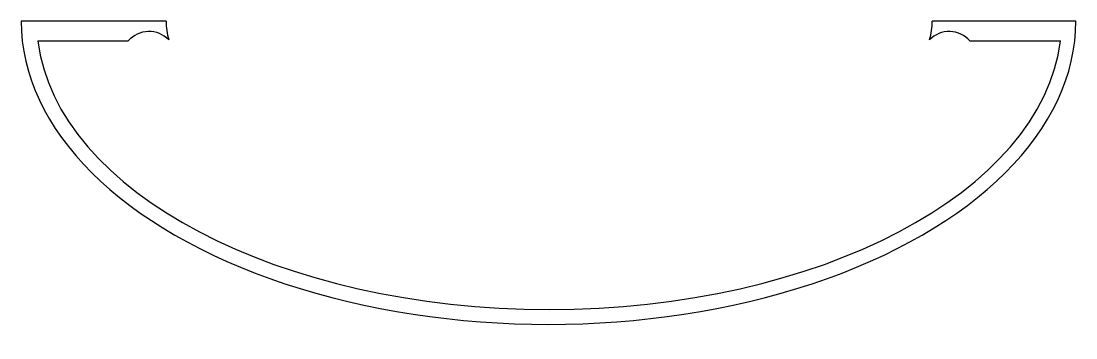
# Model space of a CAD drawing. Header units: millimetres. Extents: x -53 to 53, y -32 to 0.
import ezdxf

# ---------------------------------------------------------------- set-up
doc = ezdxf.new("R2010")
doc.units = ezdxf.units.MM
doc.layers.get('0').update_dxf_attribs({"linetype": 'CONTINUOUS'})

msp = doc.modelspace()

# ---------------------------------------------------------------- linework, layer by layer
for p, q in [((-38.5, 0), (-53.06, 0)), ((51.5, 0), (38.5, 0)), ((52.94, 0), (51.5, 0)), ((-51.38, -2), (-42.29, -2)), ((42.29, -2), (51.38, -2))]:
    msp.add_line(p, q)
for centre, start, end in [((-40.21, -3.8), 44.0274, 139.1655), ((40.21, -3.8), 40.8345, 135.9726)]:
    msp.add_arc(centre, 2.75, start, end)
for centre, major_axis, ratio, start_param, end_param in [((0, 0), (-38.5, 0), 0.415584, 0, 0.118211), ((-0.06, 0), (-53, 0), 0.575472, 6.283185, 9.424893), ((0, 0), (-38.5, 0), 0.415584, 3.023382, 3.141593), ((0, 0), (-51.5, 0), 0.563107, 0.06902, 3.072572)]:
    msp.add_ellipse(centre, major_axis=major_axis, ratio=ratio, start_param=start_param, end_param=end_param)

doc.saveas('drawing.dxf')
